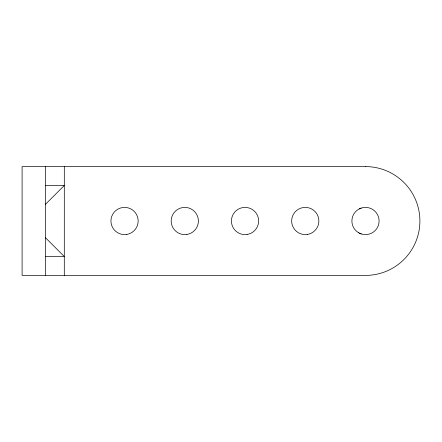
<?xml version="1.0" encoding="UTF-8"?>
<svg xmlns="http://www.w3.org/2000/svg" width="442" height="442" viewBox="0 0 442 442"><rect width="100%" height="100%" fill="white"/><g stroke="black" fill="none" stroke-linecap="round" stroke-linejoin="round"><path stroke-width="0.66" d="M45.416 204.364L64.305 185.48L64.305 166.59M359.318 208.878L361.291 208.066M45.416 185.48L64.305 185.48L64.294 275.41M45.416 256.531L64.294 256.531L45.416 237.641M359.318 233.122L361.291 233.934M45.416 166.59L45.416 275.41M126.666 234.437L124.539 234.603A13.603 13.603 0 0 1 110.936 221A13.603 13.603 0 0 1 124.539 207.397L126.666 207.563A13.603 13.603 0 0 1 126.666 234.437M186.905 234.437L184.778 234.603A13.603 13.603 0 0 1 171.176 221A13.603 13.603 0 0 1 184.778 207.397L186.905 207.563A13.603 13.603 0 0 1 186.905 234.437M247.144 234.437L245.017 234.603A13.603 13.603 0 0 1 231.415 221A13.603 13.603 0 0 1 245.017 207.397L247.144 207.563A13.603 13.603 0 0 1 247.144 234.437M307.383 234.437L305.251 234.603A13.603 13.603 0 0 1 291.654 221A13.603 13.603 0 0 1 305.251 207.397L307.383 207.563A13.603 13.603 0 0 1 307.383 234.437M365.49 166.59L22.1 166.59L22.1 275.41L365.49 275.41A54.41 54.41 0 0 0 419.9 221A54.41 54.41 0 0 0 365.49 166.59M358.689 232.779A13.603 13.603 0 0 0 379.092 221A13.603 13.603 0 0 0 358.689 209.221A13.603 13.603 0 0 0 358.689 232.779"/></g></svg>
